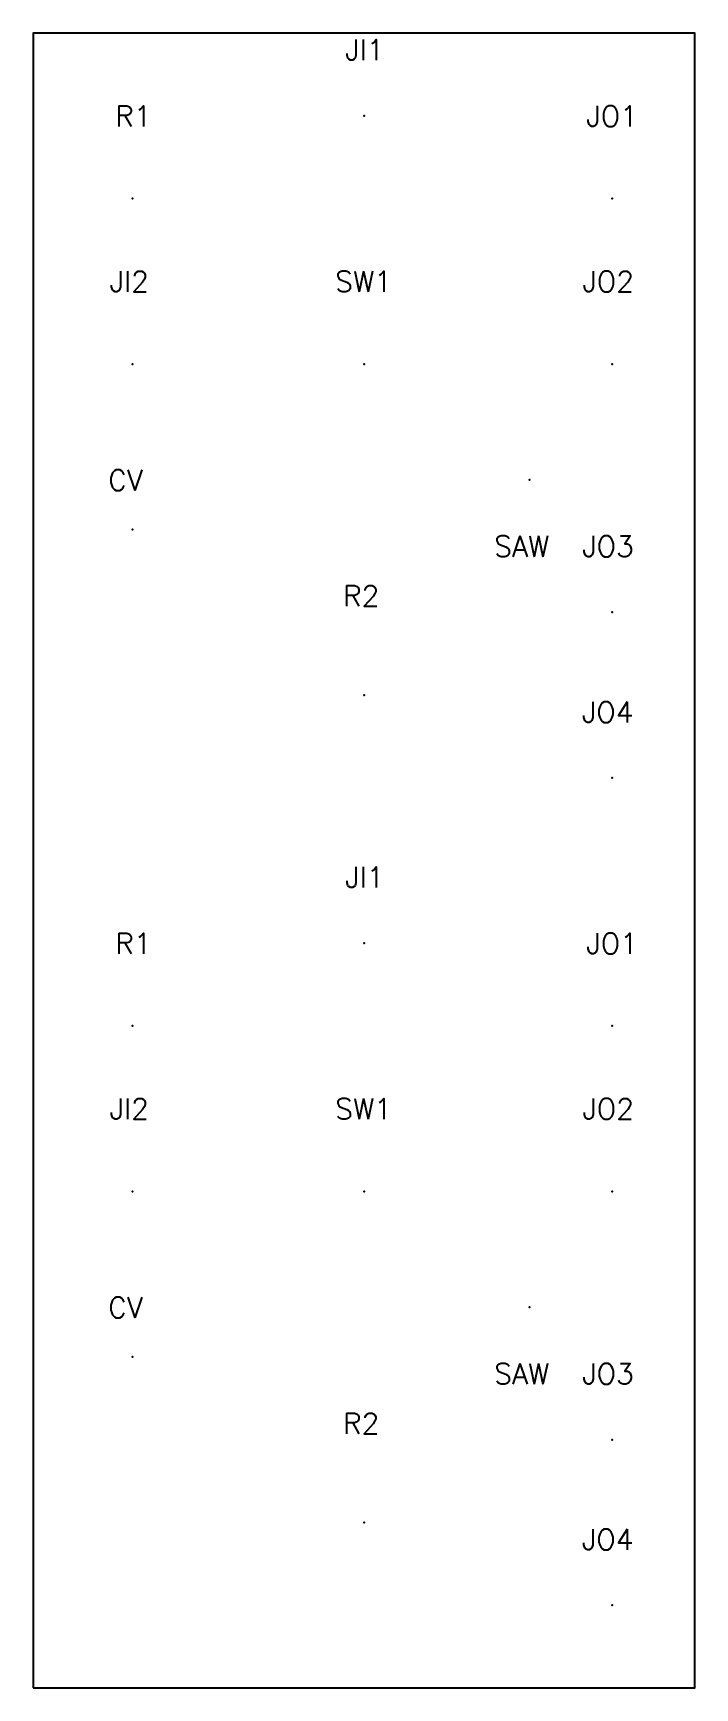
# Model space of a CAD drawing. Header units: inches. Extents: x 0 to 4, y 0 to 10.
import ezdxf

# ---------------------------------------------------------------- set-up
doc = ezdxf.new("R2010")
doc.units = ezdxf.units.IN
doc.header["$MEASUREMENT"] = 0
for name, color, linetype in [('Box Outline', 7, 'Continuous'), ('Labels', 7, 'Continuous'), ('Panel Holes$Drill Points', 7, 'Continuous')]:
    doc.layers.add(name, color=color, linetype=linetype)

msp = doc.modelspace()

# ---------------------------------------------------------------- linework, layer by layer
at = {"layer": 'Box Outline'}
msp.add_lwpolyline([(0, 0), (4, 0), (4, 10), (0, 10)], close=True, dxfattribs=at)
at = {"layer": 'Panel Holes$Drill Points'}
for p in [(2, 9.5), (0.6, 9), (3.5, 9), (0.6, 8), (2, 8), (3.5, 8), (3, 7.3), (0.6, 7), (3.5, 6.5), (2, 6), (3.5, 5.5), (2, 4.5), (2, 4.5), (2, 4.5), (0.6, 4), (0.6, 4), (0.6, 4), (3.5, 4), (3.5, 4), (3.5, 4), (0.6, 3), (0.6, 3), (0.6, 3), (2, 3), (2, 3), (2, 3), (3.5, 3), (3.5, 3), (3.5, 3), (3, 2.3), (3, 2.3), (3, 2.3), (0.6, 2), (0.6, 2), (0.6, 2), (3.5, 1.5), (3.5, 1.5), (3.5, 1.5), (2, 1), (2, 1), (2, 1), (3.5, 0.5), (3.5, 0.5), (3.5, 0.5)]:
    msp.add_point(p, dxfattribs=at)

# ---------------------------------------------------------------- texts
at = {"layer": 'Labels', "char_height": 0.125, "attachment_point": 1, "line_spacing_factor": 0.963855}
for s, insert, width in [('\\fSimplex;JI1', (1.887, 9.961), 0.30497), ('\\fSimplex;R1', (0.496, 9.561), 0.2869), ('\\fSimplex;JO1', (3.345, 9.561), 0.39081), ('\\fSimplex;JI2', (0.464, 8.561), 0.35241), ('\\fSimplex;SW1', (1.826, 8.561), 0.42696), ('\\fSimplex;JO2', (3.321, 8.561), 0.43825), ('\\fSimplex;CV', (0.454, 7.361), 0.38479), ('\\fSimplex;SAW', (2.787, 6.961), 0.50678), ('\\fSimplex;JO3', (3.32, 6.961), 0.43976), ('\\fSimplex;R2', (1.873, 6.661), 0.33434), ('\\fSimplex;JO4', (3.318, 5.959), 0.44428), ('\\fSimplex;JI1', (1.887, 4.961), 0.30497), ('\\fSimplex;R1', (0.496, 4.561), 0.2869), ('\\fSimplex;JO1', (3.345, 4.561), 0.39081), ('\\fSimplex;JI2', (0.464, 3.561), 0.35241), ('\\fSimplex;SW1', (1.826, 3.561), 0.42696), ('\\fSimplex;JO2', (3.321, 3.561), 0.43825), ('\\fSimplex;CV', (0.454, 2.361), 0.38479), ('\\fSimplex;SAW', (2.787, 1.961), 0.50678), ('\\fSimplex;JO3', (3.32, 1.961), 0.43976), ('\\fSimplex;R2', (1.873, 1.661), 0.33434), ('\\fSimplex;JO4', (3.318, 0.959), 0.44428)]:
    msp.add_mtext(s, dxfattribs=dict(at, insert=insert, width=width))

doc.saveas('drawing.dxf')
